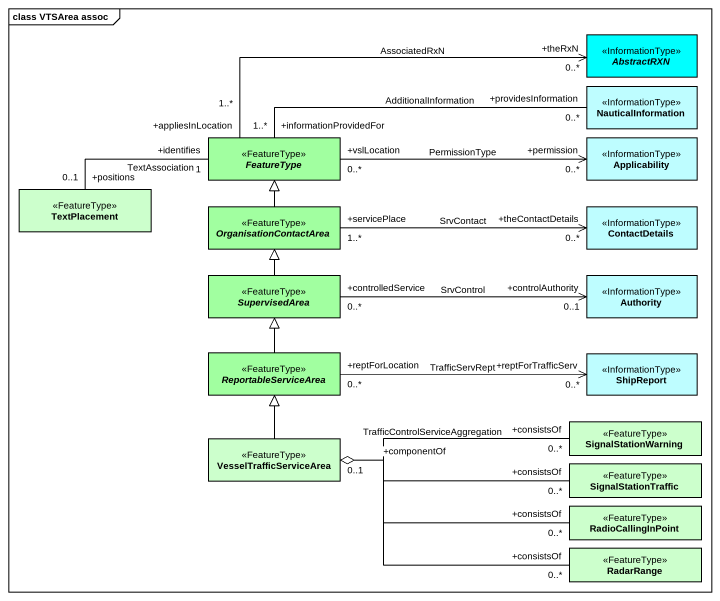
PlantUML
@startuml
mainframe class VTSArea assoc
hide circle
hide empty members
abstract class AbstractRXN <<InformationType>> #00FFFF
class NauticalInformation <<InformationType>> #BEFDFF
abstract class FeatureType <<FeatureType>> #A1FFA0
class Applicability <<InformationType>> #BEFDFF
class TextPlacement <<FeatureType>> #CCFFCC
abstract class OrganisationContactArea <<FeatureType>> #A1FFA0
class ContactDetails <<InformationType>> #BEFDFF
abstract class SupervisedArea <<FeatureType>> #A1FFA0
class Authority <<InformationType>> #BEFDFF
abstract class ReportableServiceArea <<FeatureType>> #A1FFA0
class ShipReport <<InformationType>> #BEFDFF
class SignalStationWarning <<FeatureType>> #CCFFCC
class VesselTrafficServiceArea <<FeatureType>> #CCFFCC
class SignalStationTraffic <<FeatureType>> #CCFFCC
class RadioCallingInPoint <<FeatureType>> #CCFFCC
class RadarRange <<FeatureType>> #CCFFCC
FeatureType "+appliesInLocation\n1..*" -right-> "+theRxN\n0..*" AbstractRXN : AssociatedRxN
FeatureType "+informationProvidedFor\n1..*" -right- "+providesInformation\n0..*" NauticalInformation : AdditionalInformation
FeatureType "+vslLocation\n0..*" -right-> "+permission\n0..*" Applicability : PermissionType
FeatureType "+identifies\n1" -left- "+positions\n0..1" TextPlacement : TextAssociation
OrganisationContactArea -up-|> FeatureType
OrganisationContactArea "+servicePlace\n1..*" -right-> "+theContactDetails\n0..*" ContactDetails : SrvContact
SupervisedArea -up-|> OrganisationContactArea
SupervisedArea "+controlledService\n0..*" -right-> "+controlAuthority\n0..1" Authority : SrvControl
ReportableServiceArea -up-|> SupervisedArea
ReportableServiceArea "+reptForLocation\n0..*" -right-> "+reptForTrafficServ\n0..*" ShipReport : TrafficServRept
SignalStationWarning "+consistsOf\n0..*" -left-o "+componentOf\n0..1" VesselTrafficServiceArea : TrafficControlServiceAggregation
VesselTrafficServiceArea -up-|> ReportableServiceArea
SignalStationTraffic "+consistsOf\n0..*" -left-o VesselTrafficServiceArea
RadioCallingInPoint "+consistsOf\n0..*" -left-o VesselTrafficServiceArea
RadarRange "+consistsOf\n0..*" -left-o VesselTrafficServiceArea
@enduml
